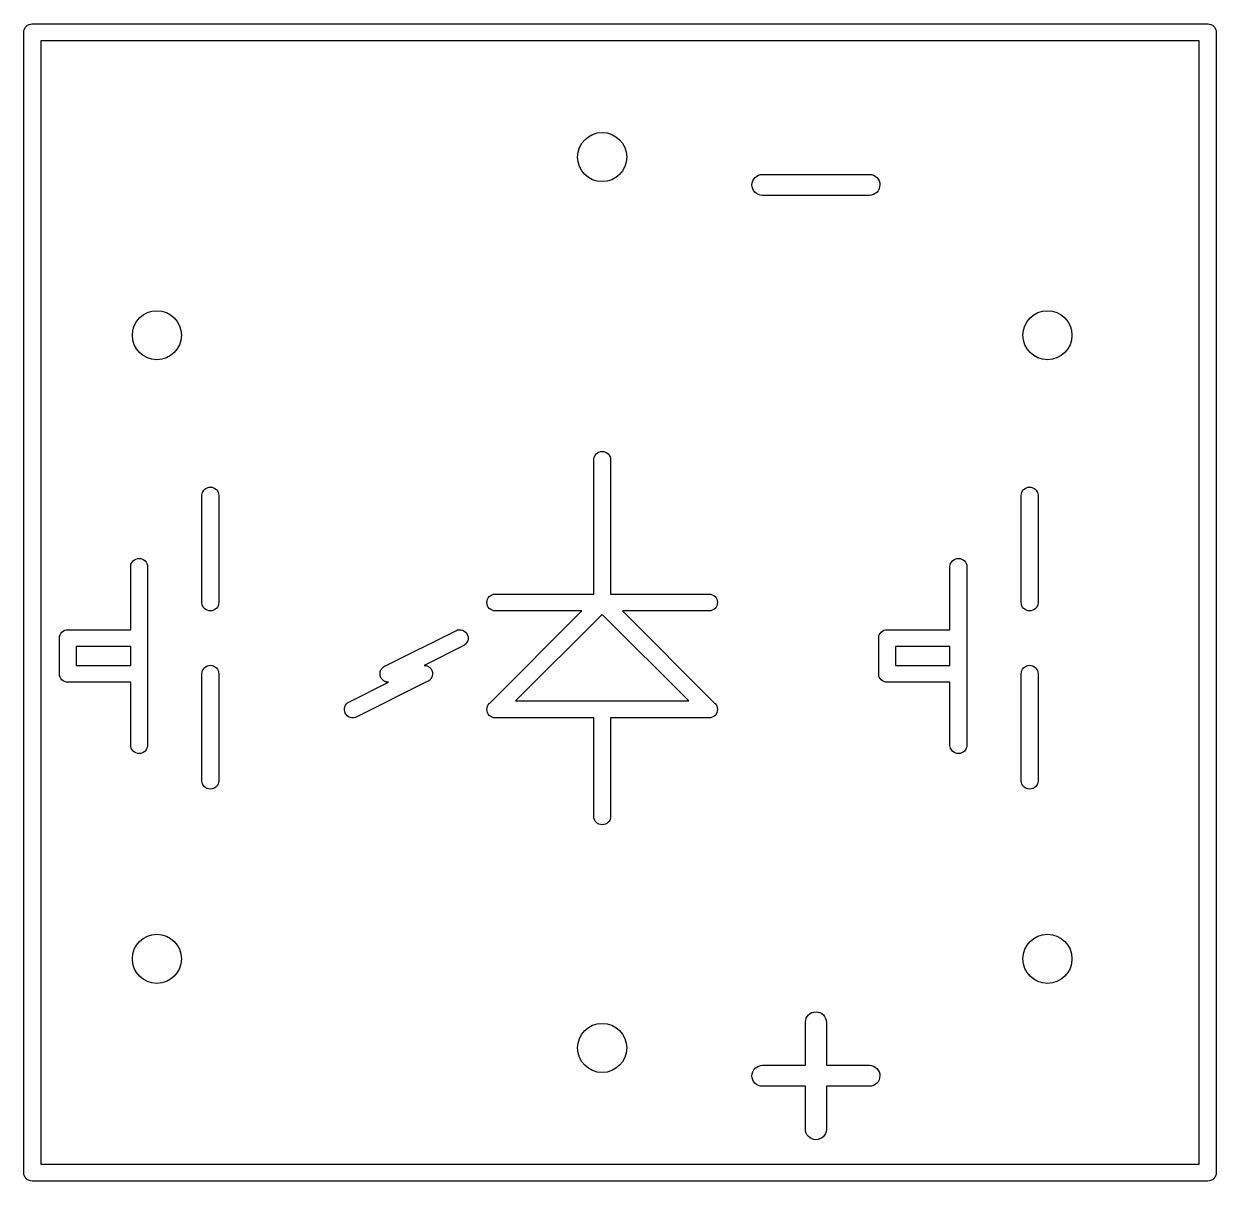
# Model space of a CAD drawing. Extents: x 17 to 176, y -177 to -9.
# Drawn here: x 132.88 to 141.38, y -34.71 to -26.46 of the extents above; entities that cross this region are included whole.
import ezdxf

# ---------------------------------------------------------------- set-up
doc = ezdxf.new("R2010")
doc.units = 0
doc.layers.add('BLACK', color=7, linetype='CONTINUOUS')

msp = doc.modelspace()

# ---------------------------------------------------------------- linework, layer by layer
at = {"layer": 'BLACK', "linetype": 'CONTINUOUS'}
for p, q in [((132.878, -26.522), (132.879, -26.5102)), ((132.878, -26.525), (132.878, -26.522)), ((132.878, -34.6471), (132.878, -26.525)), ((132.879, -26.5102), (132.882, -26.4989)), ((132.882, -26.4989), (132.888, -26.4885)), ((132.888, -26.4885), (132.895, -26.4794)), ((132.895, -26.4794), (132.905, -26.4719)), ((132.905, -26.4719), (132.915, -26.4663)), ((132.915, -26.4663), (132.926, -26.4629)), ((132.926, -26.4629), (132.935, -26.462)), ((132.935, -26.462), (132.938, -26.4617)), ((132.935, -26.462), (132.935, -26.462)), ((132.938, -26.4617), (132.941, -26.462)), ((132.941, -26.462), (141.317, -26.462)), ((141.317, -26.462), (141.32, -26.4617)), ((141.32, -26.4617), (141.323, -26.462)), ((141.323, -26.462), (141.323, -26.462)), ((141.323, -26.462), (141.332, -26.4629)), ((141.332, -26.4629), (141.343, -26.4663)), ((141.343, -26.4663), (141.353, -26.4719)), ((141.353, -26.4719), (141.363, -26.4794)), ((141.363, -26.4794), (141.37, -26.4885)), ((141.37, -26.4885), (141.376, -26.4989)), ((141.376, -26.4989), (141.379, -26.5102)), ((141.379, -26.5102), (141.38, -26.522)), ((141.38, -26.522), (141.38, -26.5249)), ((141.38, -26.5249), (141.38, -34.6471)), ((141.26, -26.582), (132.998, -26.582)), ((132.998, -26.582), (132.998, -34.59)), ((141.26, -34.59), (141.26, -26.582)), ((138.104, -27.547), (138.116, -27.5401)), ((138.116, -27.5401), (138.13, -27.5359)), ((138.13, -27.5359), (138.145, -27.5344)), ((138.145, -27.5344), (138.907, -27.5344)), ((138.907, -27.5344), (138.908, -27.5344)), ((138.908, -27.5344), (138.923, -27.5361)), ((138.923, -27.5361), (138.936, -27.5405)), ((138.936, -27.5405), (138.949, -27.5475)), ((138.07, -27.6089), (138.072, -27.5943)), ((138.071, -27.6235), (138.07, -27.6089)), ((138.076, -27.6375), (138.071, -27.6235)), ((138.072, -27.5943), (138.076, -27.5804)), ((138.076, -27.5804), (138.083, -27.5675)), ((138.083, -27.5675), (138.092, -27.5562)), ((138.092, -27.5562), (138.104, -27.547)), ((138.949, -27.5475), (138.961, -27.557)), ((138.961, -27.557), (138.97, -27.5684)), ((138.97, -27.5684), (138.976, -27.5813)), ((138.976, -27.5813), (138.981, -27.5954)), ((138.98, -27.6245), (138.976, -27.6385)), ((138.982, -27.61), (138.98, -27.6245)), ((138.981, -27.5954), (138.982, -27.61)), ((138.082, -27.6505), (138.076, -27.6375)), ((138.091, -27.6619), (138.082, -27.6505)), ((138.103, -27.6713), (138.091, -27.6619)), ((138.116, -27.6784), (138.103, -27.6713)), ((138.129, -27.6828), (138.116, -27.6784)), ((138.144, -27.6844), (138.129, -27.6828)), ((138.145, -27.6844), (138.144, -27.6844)), ((138.907, -27.6844), (138.145, -27.6844)), ((138.922, -27.683), (138.907, -27.6844)), ((138.936, -27.6788), (138.922, -27.683)), ((138.948, -27.6719), (138.936, -27.6788)), ((138.96, -27.6626), (138.948, -27.6719)), ((138.969, -27.6514), (138.96, -27.6626)), ((138.976, -27.6385), (138.969, -27.6514)), ((136.942, -29.5671), (136.943, -29.5582)), ((136.942, -30.526), (136.942, -29.5671)), ((136.943, -29.5582), (136.946, -29.5469)), ((136.946, -29.5469), (136.952, -29.5365)), ((136.952, -29.5365), (136.959, -29.5274)), ((136.959, -29.5274), (136.969, -29.5199)), ((136.969, -29.5199), (136.979, -29.5143)), ((136.979, -29.5143), (136.99, -29.5109)), ((136.99, -29.5109), (137.002, -29.5097)), ((137.002, -29.5097), (137.014, -29.5109)), ((137.014, -29.5109), (137.025, -29.5143)), ((137.025, -29.5143), (137.035, -29.5199)), ((137.035, -29.5199), (137.045, -29.5274)), ((137.045, -29.5274), (137.052, -29.5365)), ((137.052, -29.5365), (137.058, -29.5469)), ((137.058, -29.5469), (137.061, -29.5582)), ((137.061, -29.5582), (137.062, -29.5671)), ((137.062, -29.5671), (137.062, -30.526)), ((134.148, -29.8211), (134.149, -29.8122)), ((134.148, -30.5889), (134.148, -29.8211)), ((134.149, -29.8122), (134.152, -29.8009)), ((134.152, -29.8009), (134.158, -29.7905)), ((134.158, -29.7905), (134.165, -29.7814)), ((134.165, -29.7814), (134.175, -29.7739)), ((134.175, -29.7739), (134.185, -29.7683)), ((134.185, -29.7683), (134.196, -29.7649)), ((134.196, -29.7649), (134.208, -29.7637)), ((134.208, -29.7637), (134.22, -29.7649)), ((134.22, -29.7649), (134.231, -29.7683)), ((134.231, -29.7683), (134.241, -29.7739)), ((134.241, -29.7739), (134.251, -29.7814)), ((134.251, -29.7814), (134.258, -29.7905)), ((134.258, -29.7905), (134.264, -29.8009)), ((134.264, -29.8009), (134.267, -29.8122)), ((134.267, -29.8122), (134.268, -29.8211)), ((134.268, -29.8211), (134.268, -30.5889)), ((139.99, -29.8211), (139.991, -29.8122)), ((139.99, -30.5889), (139.99, -29.8211)), ((139.991, -29.8122), (139.994, -29.8009)), ((139.994, -29.8009), (140, -29.7905)), ((140, -29.7905), (140.007, -29.7814)), ((140.007, -29.7814), (140.017, -29.7739)), ((140.017, -29.7739), (140.027, -29.7683)), ((140.027, -29.7683), (140.038, -29.7649)), ((140.038, -29.7649), (140.05, -29.7637)), ((140.05, -29.7637), (140.062, -29.7649)), ((140.062, -29.7649), (140.073, -29.7683)), ((140.073, -29.7683), (140.083, -29.7739)), ((140.083, -29.7739), (140.093, -29.7814)), ((140.093, -29.7814), (140.1, -29.7905)), ((140.1, -29.7905), (140.106, -29.8009)), ((140.106, -29.8009), (140.109, -29.8122)), ((140.109, -29.8122), (140.11, -29.8211)), ((140.11, -29.8211), (140.11, -30.5889)), ((133.64, -30.3291), (133.641, -30.3202)), ((133.64, -30.78), (133.64, -30.3291)), ((133.641, -30.3202), (133.644, -30.3089)), ((133.644, -30.3089), (133.65, -30.2985)), ((133.65, -30.2985), (133.657, -30.2894)), ((133.657, -30.2894), (133.667, -30.2819)), ((133.667, -30.2819), (133.677, -30.2763)), ((133.677, -30.2763), (133.688, -30.2729)), ((133.688, -30.2729), (133.7, -30.2717)), ((133.7, -30.2717), (133.712, -30.2729)), ((133.712, -30.2729), (133.723, -30.2763)), ((133.723, -30.2763), (133.733, -30.2819)), ((133.733, -30.2819), (133.743, -30.2894)), ((133.743, -30.2894), (133.75, -30.2985)), ((133.75, -30.2985), (133.756, -30.3089)), ((133.756, -30.3089), (133.759, -30.3202)), ((133.759, -30.3202), (133.76, -30.3291)), ((133.76, -30.3291), (133.76, -30.8371)), ((139.482, -30.3291), (139.483, -30.3202)), ((139.482, -30.78), (139.482, -30.3291)), ((139.483, -30.3202), (139.486, -30.3089)), ((139.486, -30.3089), (139.492, -30.2985)), ((139.492, -30.2985), (139.499, -30.2894)), ((139.499, -30.2894), (139.509, -30.2819)), ((139.509, -30.2819), (139.519, -30.2763)), ((139.519, -30.2763), (139.53, -30.2729)), ((139.53, -30.2729), (139.542, -30.2717)), ((139.542, -30.2717), (139.554, -30.2729)), ((139.554, -30.2729), (139.565, -30.2763)), ((139.565, -30.2763), (139.575, -30.2819)), ((139.575, -30.2819), (139.585, -30.2894)), ((139.585, -30.2894), (139.592, -30.2985)), ((139.592, -30.2985), (139.598, -30.3089)), ((139.598, -30.3089), (139.601, -30.3202)), ((139.601, -30.3202), (139.602, -30.3291)), ((139.602, -30.3291), (139.602, -30.8371)), ((134.149, -30.5978), (134.148, -30.5889)), ((134.152, -30.6091), (134.149, -30.5978)), ((134.267, -30.5978), (134.264, -30.6091)), ((134.268, -30.5889), (134.267, -30.5978)), ((136.18, -30.586), (136.181, -30.5742)), ((136.181, -30.5978), (136.18, -30.586)), ((136.181, -30.5742), (136.184, -30.5629)), ((136.184, -30.6091), (136.181, -30.5978)), ((136.184, -30.5629), (136.19, -30.5525)), ((136.19, -30.5525), (136.197, -30.5434)), ((136.197, -30.5434), (136.207, -30.5359)), ((136.207, -30.5359), (136.217, -30.5303)), ((136.217, -30.5303), (136.228, -30.5269)), ((136.228, -30.5269), (136.237, -30.526)), ((136.237, -30.526), (136.942, -30.526)), ((137.062, -30.526), (137.767, -30.526)), ((137.767, -30.526), (137.776, -30.5269)), ((137.776, -30.5269), (137.787, -30.5303)), ((137.787, -30.5303), (137.797, -30.5359)), ((137.797, -30.5359), (137.807, -30.5434)), ((137.807, -30.5434), (137.814, -30.5525)), ((137.814, -30.5525), (137.82, -30.5629)), ((137.82, -30.5629), (137.823, -30.5742)), ((137.823, -30.5978), (137.82, -30.6091)), ((137.823, -30.5742), (137.824, -30.586)), ((137.824, -30.586), (137.823, -30.5978)), ((139.991, -30.5978), (139.99, -30.5889)), ((139.994, -30.6091), (139.991, -30.5978)), ((140.109, -30.5978), (140.106, -30.6091)), ((140.11, -30.5889), (140.109, -30.5978)), ((134.158, -30.6195), (134.152, -30.6091)), ((134.165, -30.6286), (134.158, -30.6195)), ((134.175, -30.6361), (134.165, -30.6286)), ((134.185, -30.6417), (134.175, -30.6361)), ((134.196, -30.6451), (134.185, -30.6417)), ((134.208, -30.6463), (134.196, -30.6451)), ((134.22, -30.6451), (134.208, -30.6463)), ((134.231, -30.6417), (134.22, -30.6451)), ((134.241, -30.6361), (134.231, -30.6417)), ((134.251, -30.6286), (134.241, -30.6361)), ((134.258, -30.6195), (134.251, -30.6286)), ((134.264, -30.6091), (134.258, -30.6195)), ((136.19, -30.6195), (136.184, -30.6091)), ((136.197, -30.6286), (136.19, -30.6195)), ((136.207, -30.6361), (136.197, -30.6286)), ((136.2, -31.3035), (136.857, -30.646)), ((136.217, -30.6417), (136.207, -30.6361)), ((136.228, -30.6451), (136.217, -30.6417)), ((136.237, -30.646), (136.228, -30.6451)), ((136.857, -30.646), (136.237, -30.646)), ((137.002, -30.6709), (136.385, -31.288)), ((137.619, -31.288), (137.002, -30.6709)), ((137.767, -30.646), (137.147, -30.646)), ((137.147, -30.646), (137.804, -31.3035)), ((137.776, -30.6451), (137.767, -30.646)), ((137.787, -30.6417), (137.776, -30.6451)), ((137.797, -30.6361), (137.787, -30.6417)), ((137.807, -30.6286), (137.797, -30.6361)), ((137.814, -30.6195), (137.807, -30.6286)), ((137.82, -30.6091), (137.814, -30.6195)), ((140, -30.6195), (139.994, -30.6091)), ((140.007, -30.6286), (140, -30.6195)), ((140.017, -30.6361), (140.007, -30.6286)), ((140.027, -30.6417), (140.017, -30.6361)), ((140.038, -30.6451), (140.027, -30.6417)), ((140.05, -30.6463), (140.038, -30.6451)), ((140.062, -30.6451), (140.05, -30.6463)), ((140.073, -30.6417), (140.062, -30.6451)), ((140.083, -30.6361), (140.073, -30.6417)), ((140.093, -30.6286), (140.083, -30.6361)), ((140.1, -30.6195), (140.093, -30.6286)), ((140.106, -30.6091), (140.1, -30.6195)), ((133.132, -30.84), (133.133, -30.8282)), ((133.132, -30.843), (133.132, -30.84)), ((133.132, -31.0911), (133.132, -30.843)), ((133.133, -30.8282), (133.136, -30.8169)), ((133.136, -30.8169), (133.142, -30.8065)), ((133.142, -30.8065), (133.149, -30.7974)), ((133.149, -30.7974), (133.159, -30.7899)), ((133.159, -30.7899), (133.169, -30.7843)), ((133.169, -30.7843), (133.18, -30.7809)), ((133.18, -30.7809), (133.189, -30.78)), ((133.189, -30.78), (133.192, -30.7797)), ((133.189, -30.78), (133.189, -30.78)), ((133.192, -30.7797), (133.195, -30.78)), ((133.195, -30.78), (133.64, -30.78)), ((133.76, -30.8371), (133.76, -30.84)), ((133.76, -30.84), (133.76, -30.8429)), ((133.76, -30.8429), (133.76, -31.0911)), ((135.456, -31.0381), (135.962, -30.785)), ((135.962, -30.785), (135.97, -30.7819)), ((135.97, -30.7819), (135.982, -30.7799)), ((135.982, -30.7799), (135.994, -30.7802)), ((135.994, -30.7802), (136.005, -30.7828)), ((136.005, -30.7828), (136.016, -30.7876)), ((136.016, -30.7876), (136.026, -30.7945)), ((136.026, -30.7945), (136.034, -30.803)), ((136.034, -30.803), (136.04, -30.813)), ((136.043, -30.8591), (136.038, -30.8699)), ((136.04, -30.813), (136.044, -30.8241)), ((136.046, -30.8475), (136.043, -30.8591)), ((136.044, -30.8241), (136.046, -30.8357)), ((136.046, -30.8357), (136.046, -30.8475)), ((138.974, -30.84), (138.975, -30.8282)), ((138.974, -30.843), (138.974, -30.84)), ((138.974, -31.0911), (138.974, -30.843)), ((138.975, -30.8282), (138.978, -30.8169)), ((138.978, -30.8169), (138.984, -30.8065)), ((138.984, -30.8065), (138.991, -30.7974)), ((138.991, -30.7974), (139.001, -30.7899)), ((139.001, -30.7899), (139.011, -30.7843)), ((139.011, -30.7843), (139.022, -30.7809)), ((139.022, -30.7809), (139.031, -30.78)), ((139.031, -30.78), (139.034, -30.7797)), ((139.031, -30.78), (139.031, -30.78)), ((139.034, -30.7797), (139.037, -30.78)), ((139.037, -30.78), (139.482, -30.78)), ((139.602, -30.8371), (139.602, -30.84)), ((139.602, -30.84), (139.602, -30.8429)), ((139.602, -30.8429), (139.602, -31.0911)), ((133.252, -30.9), (133.252, -31.034)), ((133.64, -30.9), (133.252, -30.9)), ((133.64, -31.034), (133.64, -30.9)), ((136.015, -30.8923), (135.732, -31.034)), ((136.023, -30.8876), (136.015, -30.8923)), ((136.032, -30.8795), (136.023, -30.8876)), ((136.038, -30.8699), (136.032, -30.8795)), ((139.094, -30.9), (139.094, -31.034)), ((139.482, -30.9), (139.094, -30.9)), ((139.482, -31.034), (139.482, -30.9)), ((133.132, -31.094), (133.132, -31.0911)), ((133.133, -31.1058), (133.132, -31.094)), ((133.136, -31.1171), (133.133, -31.1058)), ((133.142, -31.1275), (133.136, -31.1171)), ((133.252, -31.034), (133.64, -31.034)), ((133.76, -31.0911), (133.76, -31.094)), ((133.76, -31.094), (133.76, -31.0969)), ((133.76, -31.0969), (133.76, -31.6049)), ((134.148, -31.0911), (134.149, -31.0822)), ((134.148, -31.8589), (134.148, -31.0911)), ((134.149, -31.0822), (134.152, -31.0709)), ((134.152, -31.0709), (134.158, -31.0605)), ((134.158, -31.0605), (134.165, -31.0514)), ((134.165, -31.0514), (134.175, -31.0439)), ((134.175, -31.0439), (134.185, -31.0383)), ((134.185, -31.0383), (134.196, -31.0349)), ((134.196, -31.0349), (134.208, -31.0337)), ((134.208, -31.0337), (134.22, -31.0349)), ((134.22, -31.0349), (134.231, -31.0383)), ((134.231, -31.0383), (134.241, -31.0439)), ((134.241, -31.0439), (134.251, -31.0514)), ((134.251, -31.0514), (134.258, -31.0605)), ((134.258, -31.0605), (134.264, -31.0709)), ((134.264, -31.0709), (134.267, -31.0822)), ((134.267, -31.0822), (134.268, -31.0911)), ((134.268, -31.0911), (134.268, -31.8589)), ((135.418, -31.0865), (135.419, -31.0844)), ((135.418, -31.0902), (135.418, -31.0865)), ((135.418, -31.094), (135.418, -31.0902)), ((135.418, -31.0961), (135.418, -31.094)), ((135.418, -31.0983), (135.418, -31.0961)), ((135.418, -31.102), (135.418, -31.0983)), ((135.419, -31.1058), (135.418, -31.102)), ((135.419, -31.0822), (135.42, -31.0786)), ((135.419, -31.0844), (135.419, -31.0822)), ((135.419, -31.1078), (135.419, -31.1058)), ((135.42, -31.1099), (135.419, -31.1078)), ((135.42, -31.0786), (135.421, -31.0749)), ((135.421, -31.1134), (135.42, -31.1099)), ((135.421, -31.0749), (135.422, -31.073)), ((135.422, -31.1171), (135.421, -31.1134)), ((135.422, -31.0709), (135.424, -31.0676)), ((135.422, -31.073), (135.422, -31.0709)), ((135.423, -31.119), (135.422, -31.1171)), ((135.424, -31.0676), (135.426, -31.0641)), ((135.426, -31.0641), (135.427, -31.0624)), ((135.427, -31.0624), (135.428, -31.0605)), ((135.428, -31.0605), (135.43, -31.0576)), ((135.43, -31.0576), (135.432, -31.0545)), ((135.432, -31.0545), (135.434, -31.053)), ((135.434, -31.053), (135.435, -31.0514)), ((135.435, -31.0514), (135.438, -31.049)), ((135.438, -31.049), (135.441, -31.0464)), ((135.441, -31.0464), (135.443, -31.0452)), ((135.443, -31.0452), (135.445, -31.0439)), ((135.445, -31.0439), (135.448, -31.0421)), ((135.448, -31.0421), (135.449, -31.0417)), ((135.449, -31.0417), (135.45, -31.0407)), ((135.45, -31.0407), (135.455, -31.0383)), ((135.455, -31.0383), (135.456, -31.0381)), ((135.732, -31.034), (135.733, -31.034)), ((135.733, -31.034), (135.735, -31.034)), ((135.735, -31.034), (135.736, -31.0341)), ((135.736, -31.0341), (135.74, -31.0342)), ((135.74, -31.0342), (135.742, -31.0347)), ((135.742, -31.0347), (135.744, -31.0349)), ((135.744, -31.0349), (135.747, -31.036)), ((135.747, -31.036), (135.751, -31.0368)), ((135.751, -31.0368), (135.753, -31.0377)), ((135.753, -31.0377), (135.755, -31.0383)), ((135.755, -31.0383), (135.758, -31.0401)), ((135.758, -31.0401), (135.762, -31.0416)), ((135.762, -31.0416), (135.764, -31.0429)), ((135.764, -31.0429), (135.765, -31.0439)), ((135.765, -31.0439), (135.768, -31.0463)), ((135.768, -31.0463), (135.772, -31.0485)), ((135.772, -31.0485), (135.773, -31.05)), ((135.773, -31.05), (135.775, -31.0514)), ((135.775, -31.0514), (135.777, -31.0543)), ((135.777, -31.0543), (135.78, -31.057)), ((135.78, -31.057), (135.781, -31.0588)), ((135.781, -31.0588), (135.782, -31.0605)), ((135.782, -31.0605), (135.784, -31.0638)), ((135.784, -31.0638), (135.786, -31.067)), ((135.786, -31.067), (135.787, -31.069)), ((135.788, -31.1171), (135.786, -31.1204)), ((135.787, -31.069), (135.788, -31.0709)), ((135.788, -31.0709), (135.789, -31.0746)), ((135.789, -31.1131), (135.788, -31.115)), ((135.788, -31.115), (135.788, -31.1171)), ((135.789, -31.0746), (135.79, -31.0781)), ((135.79, -31.1094), (135.789, -31.1131)), ((135.79, -31.0781), (135.791, -31.0802)), ((135.791, -31.1058), (135.79, -31.1094)), ((135.791, -31.0802), (135.791, -31.0822)), ((135.791, -31.0822), (135.792, -31.086)), ((135.792, -31.1015), (135.791, -31.1036)), ((135.791, -31.1036), (135.791, -31.1058)), ((135.792, -31.086), (135.792, -31.0897)), ((135.792, -31.0897), (135.792, -31.0919)), ((135.792, -31.0919), (135.792, -31.094)), ((135.792, -31.094), (135.792, -31.0978)), ((135.792, -31.0978), (135.792, -31.1015)), ((138.974, -31.094), (138.974, -31.0911)), ((138.975, -31.1058), (138.974, -31.094)), ((138.978, -31.1171), (138.975, -31.1058)), ((138.984, -31.1275), (138.978, -31.1171)), ((139.094, -31.034), (139.482, -31.034)), ((139.602, -31.0911), (139.602, -31.094)), ((139.602, -31.094), (139.602, -31.0969)), ((139.602, -31.0969), (139.602, -31.6049)), ((139.99, -31.0911), (139.991, -31.0822)), ((139.99, -31.8589), (139.99, -31.0911)), ((139.991, -31.0822), (139.994, -31.0709)), ((139.994, -31.0709), (140, -31.0605)), ((140, -31.0605), (140.007, -31.0514)), ((140.007, -31.0514), (140.017, -31.0439)), ((140.017, -31.0439), (140.027, -31.0383)), ((140.027, -31.0383), (140.038, -31.0349)), ((140.038, -31.0349), (140.05, -31.0337)), ((140.05, -31.0337), (140.062, -31.0349)), ((140.062, -31.0349), (140.073, -31.0383)), ((140.073, -31.0383), (140.083, -31.0439)), ((140.083, -31.0439), (140.093, -31.0514)), ((140.093, -31.0514), (140.1, -31.0605)), ((140.1, -31.0605), (140.106, -31.0709)), ((140.106, -31.0709), (140.109, -31.0822)), ((140.109, -31.0822), (140.11, -31.0911)), ((140.11, -31.0911), (140.11, -31.8589)), ((133.149, -31.1366), (133.142, -31.1275)), ((133.159, -31.1441), (133.149, -31.1366)), ((133.169, -31.1497), (133.159, -31.1441)), ((133.18, -31.1531), (133.169, -31.1497)), ((133.187, -31.1538), (133.18, -31.1531)), ((133.192, -31.1543), (133.187, -31.1538)), ((133.195, -31.154), (133.192, -31.1543)), ((133.64, -31.154), (133.195, -31.154)), ((133.64, -31.6049), (133.64, -31.154)), ((135.195, -31.2957), (135.478, -31.154)), ((135.754, -31.1499), (135.248, -31.403)), ((135.424, -31.121), (135.423, -31.119)), ((135.426, -31.1242), (135.424, -31.121)), ((135.428, -31.1275), (135.426, -31.1242)), ((135.429, -31.1291), (135.428, -31.1275)), ((135.43, -31.131), (135.429, -31.1291)), ((135.433, -31.1337), (135.43, -31.131)), ((135.435, -31.1366), (135.433, -31.1337)), ((135.437, -31.138), (135.435, -31.1366)), ((135.438, -31.1395), (135.437, -31.138)), ((135.442, -31.1417), (135.438, -31.1395)), ((135.445, -31.1441), (135.442, -31.1417)), ((135.446, -31.1451), (135.445, -31.1441)), ((135.448, -31.1464), (135.446, -31.1451)), ((135.452, -31.1479), (135.448, -31.1464)), ((135.455, -31.1497), (135.452, -31.1479)), ((135.457, -31.1503), (135.455, -31.1497)), ((135.459, -31.1512), (135.457, -31.1503)), ((135.463, -31.152), (135.459, -31.1512)), ((135.466, -31.1531), (135.463, -31.152)), ((135.468, -31.1533), (135.466, -31.1531)), ((135.47, -31.1538), (135.468, -31.1533)), ((135.474, -31.1539), (135.47, -31.1538)), ((135.475, -31.154), (135.474, -31.1539)), ((135.477, -31.154), (135.475, -31.154)), ((135.478, -31.154), (135.477, -31.154)), ((135.755, -31.1497), (135.754, -31.1499)), ((135.76, -31.1473), (135.755, -31.1497)), ((135.761, -31.1463), (135.76, -31.1473)), ((135.762, -31.1459), (135.761, -31.1463)), ((135.765, -31.1441), (135.762, -31.1459)), ((135.767, -31.1428), (135.765, -31.1441)), ((135.769, -31.1416), (135.767, -31.1428)), ((135.772, -31.139), (135.769, -31.1416)), ((135.775, -31.1366), (135.772, -31.139)), ((135.776, -31.135), (135.775, -31.1366)), ((135.778, -31.1335), (135.776, -31.135)), ((135.78, -31.1304), (135.778, -31.1335)), ((135.782, -31.1275), (135.78, -31.1304)), ((135.783, -31.1256), (135.782, -31.1275)), ((135.784, -31.1239), (135.783, -31.1256)), ((135.786, -31.1204), (135.784, -31.1239)), ((138.991, -31.1366), (138.984, -31.1275)), ((139.001, -31.1441), (138.991, -31.1366)), ((139.011, -31.1497), (139.001, -31.1441)), ((139.022, -31.1531), (139.011, -31.1497)), ((139.029, -31.1538), (139.022, -31.1531)), ((139.034, -31.1543), (139.029, -31.1538)), ((139.037, -31.154), (139.034, -31.1543)), ((139.482, -31.154), (139.037, -31.154)), ((139.482, -31.6049), (139.482, -31.154)), ((135.164, -31.3405), (135.167, -31.3289)), ((135.164, -31.3523), (135.164, -31.3405)), ((135.166, -31.3639), (135.164, -31.3523)), ((135.17, -31.375), (135.166, -31.3639)), ((135.167, -31.3289), (135.172, -31.3181)), ((135.172, -31.3181), (135.178, -31.3085)), ((135.178, -31.3085), (135.187, -31.3004)), ((135.187, -31.3004), (135.195, -31.2957)), ((136.18, -31.348), (136.181, -31.3362)), ((136.181, -31.3598), (136.18, -31.348)), ((136.181, -31.3362), (136.184, -31.3249)), ((136.184, -31.3711), (136.181, -31.3598)), ((136.184, -31.3249), (136.19, -31.3145)), ((136.19, -31.3815), (136.184, -31.3711)), ((136.19, -31.3145), (136.197, -31.3054)), ((136.197, -31.3054), (136.2, -31.3035)), ((136.385, -31.288), (136.999, -31.288)), ((136.999, -31.288), (137.002, -31.2877)), ((137.002, -31.2877), (137.005, -31.288)), ((137.005, -31.288), (137.619, -31.288)), ((137.804, -31.3035), (137.807, -31.3054)), ((137.807, -31.3054), (137.809, -31.3076)), ((137.809, -31.3076), (137.809, -31.3077)), ((137.809, -31.3077), (137.814, -31.3145)), ((137.814, -31.3145), (137.816, -31.3181)), ((137.82, -31.3711), (137.814, -31.3815)), ((137.816, -31.3181), (137.82, -31.3249)), ((137.82, -31.3249), (137.823, -31.3362)), ((137.823, -31.3598), (137.82, -31.3711)), ((137.823, -31.3362), (137.824, -31.348)), ((137.824, -31.348), (137.823, -31.3598)), ((135.176, -31.385), (135.17, -31.375)), ((135.184, -31.3935), (135.176, -31.385)), ((135.194, -31.4004), (135.184, -31.3935)), ((135.205, -31.4052), (135.194, -31.4004)), ((135.216, -31.4078), (135.205, -31.4052)), ((135.228, -31.4081), (135.216, -31.4078)), ((135.24, -31.4061), (135.228, -31.4081)), ((135.248, -31.403), (135.24, -31.4061)), ((136.197, -31.3906), (136.19, -31.3815)), ((136.207, -31.3981), (136.197, -31.3906)), ((136.217, -31.4037), (136.207, -31.3981)), ((136.228, -31.4071), (136.217, -31.4037)), ((136.237, -31.408), (136.228, -31.4071)), ((136.24, -31.4083), (136.237, -31.408)), ((136.237, -31.408), (136.237, -31.408)), ((136.243, -31.408), (136.24, -31.4083)), ((136.942, -31.408), (136.243, -31.408)), ((136.942, -32.1129), (136.942, -31.408)), ((137.761, -31.408), (137.062, -31.408)), ((137.062, -31.408), (137.062, -32.1129)), ((137.764, -31.4083), (137.761, -31.408)), ((137.767, -31.408), (137.764, -31.4083)), ((137.776, -31.4071), (137.767, -31.408)), ((137.767, -31.408), (137.767, -31.408)), ((137.787, -31.4037), (137.776, -31.4071)), ((137.797, -31.3981), (137.787, -31.4037)), ((137.807, -31.3906), (137.797, -31.3981)), ((137.814, -31.3815), (137.807, -31.3906)), ((133.641, -31.6138), (133.64, -31.6049)), ((133.644, -31.6251), (133.641, -31.6138)), ((133.65, -31.6355), (133.644, -31.6251)), ((133.756, -31.6251), (133.75, -31.6355)), ((133.759, -31.6138), (133.756, -31.6251)), ((133.76, -31.6049), (133.759, -31.6138)), ((139.483, -31.6138), (139.482, -31.6049)), ((139.486, -31.6251), (139.483, -31.6138)), ((139.492, -31.6355), (139.486, -31.6251)), ((139.598, -31.6251), (139.592, -31.6355)), ((139.601, -31.6138), (139.598, -31.6251)), ((139.602, -31.6049), (139.601, -31.6138)), ((133.657, -31.6446), (133.65, -31.6355)), ((133.667, -31.6521), (133.657, -31.6446)), ((133.677, -31.6577), (133.667, -31.6521)), ((133.688, -31.6611), (133.677, -31.6577)), ((133.7, -31.6623), (133.688, -31.6611)), ((133.712, -31.6611), (133.7, -31.6623)), ((133.723, -31.6577), (133.712, -31.6611)), ((133.733, -31.6521), (133.723, -31.6577)), ((133.743, -31.6446), (133.733, -31.6521)), ((133.75, -31.6355), (133.743, -31.6446)), ((139.499, -31.6446), (139.492, -31.6355)), ((139.509, -31.6521), (139.499, -31.6446)), ((139.519, -31.6577), (139.509, -31.6521)), ((139.53, -31.6611), (139.519, -31.6577)), ((139.542, -31.6623), (139.53, -31.6611)), ((139.554, -31.6611), (139.542, -31.6623)), ((139.565, -31.6577), (139.554, -31.6611)), ((139.575, -31.6521), (139.565, -31.6577)), ((139.585, -31.6446), (139.575, -31.6521)), ((139.592, -31.6355), (139.585, -31.6446)), ((134.149, -31.8678), (134.148, -31.8589)), ((134.152, -31.8791), (134.149, -31.8678)), ((134.158, -31.8895), (134.152, -31.8791)), ((134.264, -31.8791), (134.258, -31.8895)), ((134.267, -31.8678), (134.264, -31.8791)), ((134.268, -31.8589), (134.267, -31.8678)), ((139.991, -31.8678), (139.99, -31.8589)), ((139.994, -31.8791), (139.991, -31.8678)), ((140, -31.8895), (139.994, -31.8791)), ((140.106, -31.8791), (140.1, -31.8895)), ((140.109, -31.8678), (140.106, -31.8791)), ((140.11, -31.8589), (140.109, -31.8678)), ((134.165, -31.8986), (134.158, -31.8895)), ((134.175, -31.9061), (134.165, -31.8986)), ((134.185, -31.9117), (134.175, -31.9061)), ((134.196, -31.9151), (134.185, -31.9117)), ((134.208, -31.9163), (134.196, -31.9151)), ((134.22, -31.9151), (134.208, -31.9163)), ((134.231, -31.9117), (134.22, -31.9151)), ((134.241, -31.9061), (134.231, -31.9117)), ((134.251, -31.8986), (134.241, -31.9061)), ((134.258, -31.8895), (134.251, -31.8986)), ((140.007, -31.8986), (140, -31.8895)), ((140.017, -31.9061), (140.007, -31.8986)), ((140.027, -31.9117), (140.017, -31.9061)), ((140.038, -31.9151), (140.027, -31.9117)), ((140.05, -31.9163), (140.038, -31.9151)), ((140.062, -31.9151), (140.05, -31.9163)), ((140.073, -31.9117), (140.062, -31.9151)), ((140.083, -31.9061), (140.073, -31.9117)), ((140.093, -31.8986), (140.083, -31.9061)), ((140.1, -31.8895), (140.093, -31.8986)), ((136.943, -32.1218), (136.942, -32.1129)), ((136.946, -32.1331), (136.943, -32.1218)), ((136.952, -32.1435), (136.946, -32.1331)), ((137.058, -32.1331), (137.052, -32.1435)), ((137.061, -32.1218), (137.058, -32.1331)), ((137.062, -32.1129), (137.061, -32.1218)), ((136.959, -32.1526), (136.952, -32.1435)), ((136.969, -32.1601), (136.959, -32.1526)), ((136.979, -32.1657), (136.969, -32.1601)), ((136.99, -32.1691), (136.979, -32.1657)), ((137.002, -32.1703), (136.99, -32.1691)), ((137.014, -32.1691), (137.002, -32.1703)), ((137.025, -32.1657), (137.014, -32.1691)), ((137.035, -32.1601), (137.025, -32.1657)), ((137.045, -32.1526), (137.035, -32.1601)), ((137.052, -32.1435), (137.045, -32.1526)), ((138.451, -33.5774), (138.453, -33.5629)), ((138.451, -33.5785), (138.451, -33.5774)), ((138.451, -33.8844), (138.451, -33.5785)), ((138.453, -33.5629), (138.457, -33.5489)), ((138.457, -33.5489), (138.464, -33.5361)), ((138.464, -33.5361), (138.474, -33.5249)), ((138.474, -33.5249), (138.485, -33.5157)), ((138.485, -33.5157), (138.498, -33.5089)), ((138.498, -33.5089), (138.512, -33.5048)), ((138.512, -33.5048), (138.527, -33.5035)), ((138.527, -33.5035), (138.541, -33.505)), ((138.541, -33.505), (138.555, -33.5093)), ((138.555, -33.5093), (138.568, -33.5163)), ((138.568, -33.5163), (138.579, -33.5256)), ((138.579, -33.5256), (138.588, -33.537)), ((138.588, -33.537), (138.595, -33.5499)), ((138.595, -33.5499), (138.6, -33.5639)), ((138.6, -33.5639), (138.601, -33.5785)), ((138.601, -33.5785), (138.601, -33.8844)), ((138.076, -33.9304), (138.083, -33.9175)), ((138.083, -33.9175), (138.092, -33.9062)), ((138.092, -33.9062), (138.104, -33.897)), ((138.104, -33.897), (138.116, -33.8901)), ((138.116, -33.8901), (138.13, -33.8859)), ((138.13, -33.8859), (138.145, -33.8844)), ((138.145, -33.8844), (138.451, -33.8844)), ((138.601, -33.8844), (138.907, -33.8844)), ((138.907, -33.8844), (138.908, -33.8844)), ((138.908, -33.8844), (138.923, -33.8861)), ((138.923, -33.8861), (138.936, -33.8905)), ((138.936, -33.8905), (138.949, -33.8975)), ((138.949, -33.8975), (138.961, -33.907)), ((138.961, -33.907), (138.97, -33.9184)), ((138.97, -33.9184), (138.976, -33.9313)), ((138.07, -33.9589), (138.072, -33.9443)), ((138.071, -33.9735), (138.07, -33.9589)), ((138.076, -33.9875), (138.071, -33.9735)), ((138.072, -33.9443), (138.076, -33.9304)), ((138.082, -34.0005), (138.076, -33.9875)), ((138.091, -34.0119), (138.082, -34.0005)), ((138.969, -34.0014), (138.96, -34.0126)), ((138.976, -33.9885), (138.969, -34.0014)), ((138.976, -33.9313), (138.981, -33.9454)), ((138.98, -33.9745), (138.976, -33.9885)), ((138.982, -33.96), (138.98, -33.9745)), ((138.981, -33.9454), (138.982, -33.96)), ((138.103, -34.0213), (138.091, -34.0119)), ((138.116, -34.0284), (138.103, -34.0213)), ((138.129, -34.0328), (138.116, -34.0284)), ((138.144, -34.0344), (138.129, -34.0328)), ((138.145, -34.0344), (138.144, -34.0344)), ((138.451, -34.0344), (138.145, -34.0344)), ((138.451, -34.3404), (138.451, -34.0344)), ((138.907, -34.0344), (138.601, -34.0344)), ((138.601, -34.0344), (138.601, -34.3404)), ((138.922, -34.033), (138.907, -34.0344)), ((138.936, -34.0288), (138.922, -34.033)), ((138.948, -34.0219), (138.936, -34.0288)), ((138.96, -34.0126), (138.948, -34.0219)), ((138.452, -34.3549), (138.451, -34.3404)), ((138.601, -34.3414), (138.599, -34.356)), ((138.601, -34.3404), (138.601, -34.3414)), ((138.457, -34.369), (138.452, -34.3549)), ((138.464, -34.3819), (138.457, -34.369)), ((138.473, -34.3932), (138.464, -34.3819)), ((138.484, -34.4026), (138.473, -34.3932)), ((138.497, -34.4095), (138.484, -34.4026)), ((138.511, -34.4138), (138.497, -34.4095)), ((138.525, -34.4154), (138.511, -34.4138)), ((138.54, -34.4141), (138.525, -34.4154)), ((138.554, -34.4099), (138.54, -34.4141)), ((138.567, -34.4031), (138.554, -34.4099)), ((138.578, -34.394), (138.567, -34.4031)), ((138.588, -34.3828), (138.578, -34.394)), ((138.595, -34.3699), (138.588, -34.3828)), ((138.599, -34.356), (138.595, -34.3699)), ((132.998, -34.59), (141.26, -34.59)), ((132.878, -34.65), (132.878, -34.6471)), ((132.879, -34.6618), (132.878, -34.65)), ((132.882, -34.6731), (132.879, -34.6618)), ((132.888, -34.6835), (132.882, -34.6731)), ((132.895, -34.6926), (132.888, -34.6835)), ((141.37, -34.6835), (141.363, -34.6926)), ((141.376, -34.6731), (141.37, -34.6835)), ((141.379, -34.6618), (141.376, -34.6731)), ((141.38, -34.6529), (141.379, -34.6618)), ((141.38, -34.6471), (141.38, -34.65)), ((141.38, -34.65), (141.38, -34.6529)), ((141.38, -34.6529), (141.38, -34.6529)), ((132.905, -34.7001), (132.895, -34.6926)), ((132.915, -34.7057), (132.905, -34.7001)), ((132.926, -34.7091), (132.915, -34.7057)), ((132.938, -34.7103), (132.926, -34.7091)), ((132.941, -34.71), (132.938, -34.7103)), ((141.317, -34.71), (132.941, -34.71)), ((141.32, -34.7103), (141.317, -34.71)), ((141.332, -34.7091), (141.32, -34.7103)), ((141.343, -34.7057), (141.332, -34.7091)), ((141.353, -34.7001), (141.343, -34.7057)), ((141.363, -34.6926), (141.353, -34.7001))]:
    msp.add_line(p, q, dxfattribs=at)
at = {"layer": 'BLACK'}
for centre in [(137.002, -27.411), (137.002, -27.411), (133.827, -28.681), (133.827, -28.681), (140.177, -28.681), (140.177, -28.681), (133.827, -33.126), (133.827, -33.126), (140.177, -33.126), (140.177, -33.126), (137.002, -33.761), (137.002, -33.761)]:
    msp.add_circle(centre, 0.175, dxfattribs=at)

doc.saveas('drawing.dxf')
